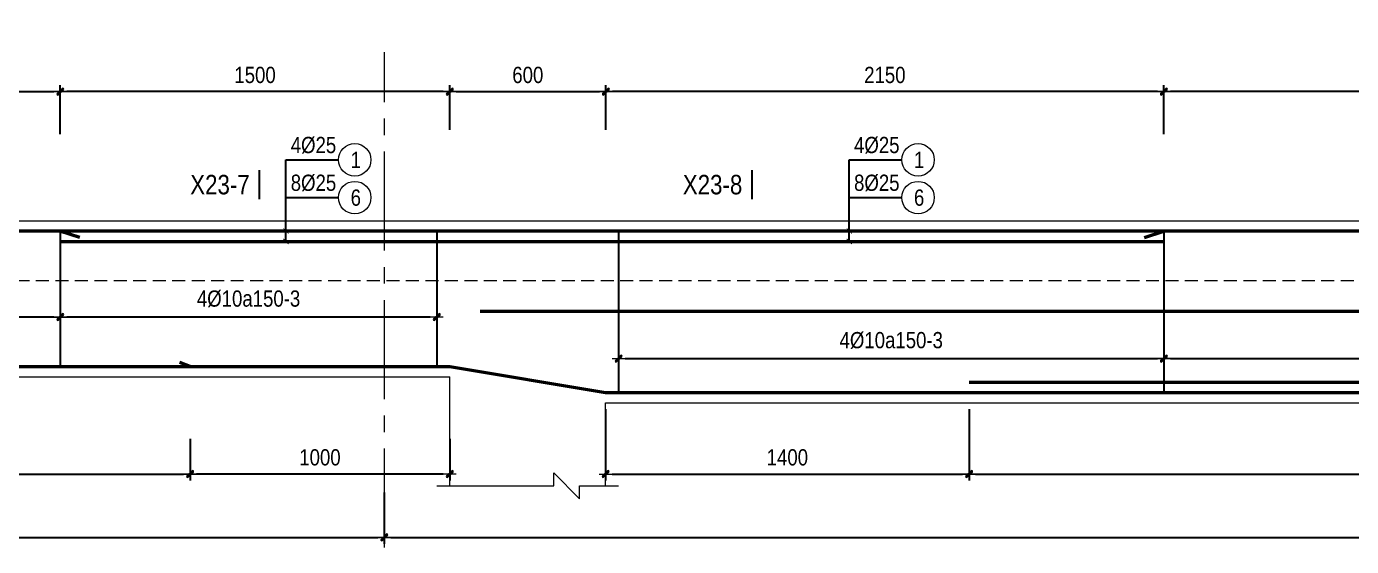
# Model space of a CAD drawing. Header units: millimetres. Extents: x 397144 to 8960116, y 345581 to 674207.
# Drawn here: x 4981456 to 4986558, y 658410 to 660411 of the extents above; entities that cross this region are included whole.
import ezdxf
from ezdxf.enums import TextEntityAlignment as Align
from ezdxf.xclip import XClip

# ---------------------------------------------------------------- set-up
doc = ezdxf.new("R2010")
doc.units = ezdxf.units.MM
doc.header["$XCLIPFRAME"] = 0
doc.header["$PDSIZE"] = -10
doc.linetypes.add('CENTER2', pattern=[28.575, 19.05, -3.175, 3.175, -3.175])
doc.linetypes.add('HIDDEN', pattern=[0.375, 0.25, -0.125])
doc.layers.get('0').update_dxf_attribs({"linetype": 'CONTINUOUS'})
doc.layers.get('Defpoints').update_dxf_attribs({"color": 12, "linetype": 'CONTINUOUS'})
for name, color, linetype, lineweight in [('CDAI', 8, 'CONTINUOUS', 30), ('CTHEP', 2, 'CONTINUOUS', 50), ('DBAO', 3, 'CONTINUOUS', 20), ('DGIONG', 4, 'CONTINUOUS', 13), ('KTH', 150, 'CONTINUOUS', 5), ('Net khuat', 8, 'HIDDEN', 13), ('STICK', 1, 'CONTINUOUS', 9), ('TEXT', 7, 'CONTINUOUS', 15)]:
    doc.layers.add(name, color=color, linetype=linetype, lineweight=lineweight)
doc.styles.add('Star-HelCon', font='VHELVCN_0.TTF')
doc.styles.add('TTP-HelCon', font='VHELVCN_0.TTF')
doc.styles.add('VNI-HELVE-CONDENSE', font='VHELVCN_0.TTF')
doc.dimstyles.new('kc-25', dxfattribs={"dimtxt": 62.5, "dimasz": 20, "dimexe": 20, "dimexo": 50, "dimgap": 25, "dimtad": 3, "dimdec": 0, "dimzin": 0, "dimdsep": 46, "dimtxsty": 'VNI-HELVE-CONDENSE', "dimblk": 'DIM', "dimcen": 2.5, "dimclrd": 256, "dimclre": 154, "dimclrt": 7, "dimaunit": 1, "dimadec": 0, "dimazin": 0, "dimtfac": 1, "dimtdec": 0, "dimtix": 1, "dimtmove": 0, "dimatfit": 3, "dimldrblk": 'DOT', "dimfxl": 1, "dimtolj": 1, "dimtzin": 0, "dimarcsym": 0})
doc.dimstyles.new('TTP-25', dxfattribs={"dimscale": 25, "dimtxt": 2.5, "dimasz": 1, "dimexe": 1, "dimexo": 1, "dimgap": 0.09, "dimtad": 0, "dimdec": 4, "dimrnd": 5, "dimzin": 9, "dimdsep": 46, "dimtxsty": 'TTP-HelCon', "dimblk": 'Stick1', "dimcen": 0.09, "dimdle": 1.5, "dimclrd": 256, "dimclre": 256, "dimclrt": 7, "dimadec": 0, "dimazin": 0, "dimtfac": 1, "dimtdec": 4, "dimtmove": 0, "dimatfit": 3, "dimldrblk": '_ArchTick1', "dimfxl": 1, "dimtvp": 1, "dimtolj": 1, "dimtzin": 0, "dimarcsym": 0})

# ---------------------------------------------------------------- blocks, each defined once
blk = doc.blocks.new('Stick1')
at = {"layer": 'STICK'}
h = blk.add_hatch(color=256, dxfattribs=at)
edge = h.paths.add_edge_path()
edge.add_line((0.3, 0.5), (-0.5, -0.3))
edge.add_arc((-0.4, -0.4), 0.141, 135, 315)
edge.add_line((-0.3, -0.5), (0.5, 0.3))
edge.add_arc((0.4, 0.4), 0.141, 315, 495)
blk.add_line((1, 0), (-1, 0), dxfattribs=at)
blk.add_lwpolyline([(0.3, 0.5), (-0.5, -0.3, 1), (-0.3, -0.5), (0.5, 0.3, 1), (0.3, 0.5, 1)], format="xyb", dxfattribs=at)
blk = doc.blocks.new('*D2044')
at = {"layer": 'Defpoints', "color": 0, "transparency": 16777216}
for p in [(5184508.4, 644032.6), (5184508.4, 643861.2), (5186008.4, 643861.2)]:
    blk.add_point(p, dxfattribs=at)
at = {"layer": 'KTH', "lineweight": -2, "transparency": 16777216}
for p, q in [((5184508.4, 643886.2), (5184508.4, 644057.6)), ((5186008.4, 643886.2), (5186008.4, 644057.6)), ((5185983.4, 644032.6), (5184533.4, 644032.6))]:
    blk.add_line(p, q, dxfattribs=at)
at = {"layer": 'KTH', "lineweight": -2, "transparency": 16777216, "xscale": 25, "yscale": 25, "zscale": 25, "rotation": 180}
blk.add_blockref('Stick1', (5184508.4, 644032.6), dxfattribs=at)
at = {"layer": 'KTH', "lineweight": -2, "transparency": 16777216, "xscale": 25, "yscale": 25, "zscale": 25}
blk.add_blockref('Stick1', (5186008.4, 644032.6), dxfattribs=at)
at = {"layer": 'KTH', "color": 7, "transparency": 16777216, "insert": (5185258.4, 644096.4), "char_height": 62.5, "attachment_point": 5, "style": 'TTP-HelCon'}
blk.add_mtext('\\A1;1500', dxfattribs=at)
blk = doc.blocks.new('_ArchTick1')
at = {"color": 0, "const_width": 3.81}
blk.add_lwpolyline([(-12.7, -12.7), (12.7, 12.7)], dxfattribs=at)
blk = doc.blocks.new('*D2045')
at = {"layer": 'Defpoints', "color": 0, "transparency": 16777216}
for p in [(5184508.4, 643239.2), (5185958.4, 643222.6), (5184508.4, 643165.2)]:
    blk.add_point(p, dxfattribs=at)
at = {"layer": 'KTH', "lineweight": -2, "transparency": 16777216}
for p, q in [((5184508.4, 643214.2), (5184508.4, 643140.2)), ((5185958.4, 643197.6), (5185958.4, 643140.2)), ((5185933.4, 643165.2), (5184533.4, 643165.2))]:
    blk.add_line(p, q, dxfattribs=at)
at = {"layer": 'KTH', "lineweight": -2, "transparency": 16777216, "xscale": 25, "yscale": 25, "zscale": 25, "rotation": 180}
blk.add_blockref('Stick1', (5184508.4, 643165.2), dxfattribs=at)
at = {"layer": 'KTH', "lineweight": -2, "transparency": 16777216, "xscale": 25, "yscale": 25, "zscale": 25}
blk.add_blockref('Stick1', (5185958.4, 643165.2), dxfattribs=at)
at = {"layer": 'KTH', "color": 7, "transparency": 16777216, "insert": (5185233.4, 643235.1), "char_height": 62.5, "attachment_point": 5, "style": 'TTP-HelCon'}
blk.add_mtext('\\A1;4Þ10a150-3', dxfattribs=at)
blk = doc.blocks.new('*D2046')
at = {"layer": 'Defpoints', "color": 0, "transparency": 16777216}
for p in [(5184508.4, 644032.6), (5181357.4, 643843.6), (5184508.4, 643843.6)]:
    blk.add_point(p, dxfattribs=at)
at = {"layer": 'KTH', "lineweight": -2, "transparency": 16777216}
for p, q in [((5181357.4, 643868.6), (5181357.4, 644057.6)), ((5184508.4, 643868.6), (5184508.4, 644057.6)), ((5181382.4, 644032.6), (5184483.4, 644032.6))]:
    blk.add_line(p, q, dxfattribs=at)
at = {"layer": 'KTH', "lineweight": -2, "transparency": 16777216, "xscale": 25, "yscale": 25, "zscale": 25, "rotation": 180}
blk.add_blockref('Stick1', (5181357.4, 644032.6), dxfattribs=at)
at = {"layer": 'KTH', "lineweight": -2, "transparency": 16777216, "xscale": 25, "yscale": 25, "zscale": 25}
blk.add_blockref('Stick1', (5184508.4, 644032.6), dxfattribs=at)
at = {"layer": 'KTH', "color": 7, "transparency": 16777216, "insert": (5182932.9, 644096.4), "char_height": 62.5, "attachment_point": 5, "style": 'TTP-HelCon'}
blk.add_mtext('\\A1;3150', dxfattribs=at)
blk = doc.blocks.new('*D2047')
at = {"layer": 'Defpoints', "color": 0, "transparency": 16777216}
for p in [(5181357.4, 643239.2), (5184508.4, 643239.2), (5181357.4, 643165.2)]:
    blk.add_point(p, dxfattribs=at)
at = {"layer": 'KTH', "lineweight": -2, "transparency": 16777216}
for p, q in [((5181357.4, 643214.2), (5181357.4, 643140.2)), ((5184508.4, 643214.2), (5184508.4, 643140.2)), ((5184483.4, 643165.2), (5181382.4, 643165.2))]:
    blk.add_line(p, q, dxfattribs=at)
at = {"layer": 'KTH', "lineweight": -2, "transparency": 16777216, "xscale": 25, "yscale": 25, "zscale": 25, "rotation": 180}
blk.add_blockref('Stick1', (5181357.4, 643165.2), dxfattribs=at)
at = {"layer": 'KTH', "lineweight": -2, "transparency": 16777216, "xscale": 25, "yscale": 25, "zscale": 25}
blk.add_blockref('Stick1', (5184508.4, 643165.2), dxfattribs=at)
at = {"layer": 'KTH', "color": 7, "transparency": 16777216, "insert": (5182932.9, 643235.1), "char_height": 62.5, "attachment_point": 5, "style": 'TTP-HelCon'}
blk.add_mtext('\\A1;4Þ10a200-3', dxfattribs=at)
blk = doc.blocks.new('*D2054')
at = {"layer": 'Defpoints', "color": 0, "transparency": 16777216}
for p in [(5179356.3, 642515.2), (5185756.3, 642515.2), (5185756.3, 642317.2)]:
    blk.add_point(p, dxfattribs=at)
at = {"layer": 'KTH', "lineweight": -2, "transparency": 16777216}
for p, q in [((5179356.3, 642490.2), (5179356.3, 642292.2)), ((5185756.3, 642490.2), (5185756.3, 642292.2)), ((5179381.3, 642317.2), (5185731.3, 642317.2))]:
    blk.add_line(p, q, dxfattribs=at)
at = {"layer": 'KTH', "lineweight": -2, "transparency": 16777216, "xscale": 25, "yscale": 25, "zscale": 25, "rotation": 180}
blk.add_blockref('Stick1', (5179356.3, 642317.2), dxfattribs=at)
at = {"layer": 'KTH', "lineweight": -2, "transparency": 16777216, "xscale": 25, "yscale": 25, "zscale": 25}
blk.add_blockref('Stick1', (5185756.3, 642317.2), dxfattribs=at)
at = {"layer": 'KTH', "color": 7, "transparency": 16777216, "insert": (5182556.3, 642381), "char_height": 62.5, "attachment_point": 5, "style": 'TTP-HelCon'}
blk.add_mtext('\\A1;6400', dxfattribs=at)
blk = doc.blocks.new('*D2055')
at = {"layer": 'Defpoints', "color": 0, "transparency": 16777216}
for p in [(5185756.3, 642515.2), (5195856.3, 642497.2), (5195856.3, 642317.1)]:
    blk.add_point(p, dxfattribs=at)
at = {"layer": 'KTH', "lineweight": -2, "transparency": 16777216}
for p, q in [((5185756.3, 642490.2), (5185756.3, 642292.1)), ((5195856.3, 642472.2), (5195856.3, 642292.1)), ((5185781.3, 642317.1), (5195831.3, 642317.1))]:
    blk.add_line(p, q, dxfattribs=at)
at = {"layer": 'KTH', "lineweight": -2, "transparency": 16777216, "xscale": 25, "yscale": 25, "zscale": 25, "rotation": 180}
blk.add_blockref('Stick1', (5185756.3, 642317.1), dxfattribs=at)
at = {"layer": 'KTH', "lineweight": -2, "transparency": 16777216, "xscale": 25, "yscale": 25, "zscale": 25}
blk.add_blockref('Stick1', (5195856.3, 642317.1), dxfattribs=at)
at = {"layer": 'KTH', "color": 7, "transparency": 16777216, "insert": (5190806.3, 642380.9), "char_height": 62.5, "attachment_point": 5, "style": 'TTP-HelCon'}
blk.add_mtext('\\A1;10100', dxfattribs=at)
blk = doc.blocks.new('*D2063')
at = {"layer": 'Defpoints', "color": 0, "transparency": 16777216}
for p in [(5188758.4, 643145.2), (5193053.4, 643145.1), (5193053.4, 643005.1)]:
    blk.add_point(p, dxfattribs=at)
at = {"layer": 'KTH', "lineweight": -2, "transparency": 16777216}
for p, q in [((5188758.4, 643120.2), (5188758.4, 642980.1)), ((5193053.4, 643120.1), (5193053.4, 642980.1)), ((5188783.4, 643005.1), (5193028.4, 643005.1))]:
    blk.add_line(p, q, dxfattribs=at)
at = {"layer": 'KTH', "lineweight": -2, "transparency": 16777216, "xscale": 25, "yscale": 25, "zscale": 25, "rotation": 180}
blk.add_blockref('Stick1', (5188758.4, 643005.1), dxfattribs=at)
at = {"layer": 'KTH', "lineweight": -2, "transparency": 16777216, "xscale": 25, "yscale": 25, "zscale": 25}
blk.add_blockref('Stick1', (5193053.4, 643005.1), dxfattribs=at)
at = {"layer": 'KTH', "color": 7, "transparency": 16777216, "insert": (5190905.9, 643075), "char_height": 62.5, "attachment_point": 5, "style": 'TTP-HelCon'}
blk.add_mtext('\\A1;4Þ10a200-3', dxfattribs=at)
blk = doc.blocks.new('*D2064')
at = {"layer": 'Defpoints', "color": 0, "transparency": 16777216}
for p in [(5188758.4, 643145.2), (5186658.4, 643062.6), (5188758.4, 643005.1)]:
    blk.add_point(p, dxfattribs=at)
at = {"layer": 'KTH', "lineweight": -2, "transparency": 16777216}
for p, q in [((5188758.4, 643120.2), (5188758.4, 642980.1)), ((5186658.4, 643037.6), (5186658.4, 642980.1)), ((5186683.4, 643005.1), (5188733.4, 643005.1))]:
    blk.add_line(p, q, dxfattribs=at)
at = {"layer": 'KTH', "lineweight": -2, "transparency": 16777216, "xscale": 25, "yscale": 25, "zscale": 25, "rotation": 180}
blk.add_blockref('Stick1', (5186658.4, 643005.1), dxfattribs=at)
at = {"layer": 'KTH', "lineweight": -2, "transparency": 16777216, "xscale": 25, "yscale": 25, "zscale": 25}
blk.add_blockref('Stick1', (5188758.4, 643005.1), dxfattribs=at)
at = {"layer": 'KTH', "color": 7, "transparency": 16777216, "insert": (5187708.4, 643075.1), "char_height": 62.5, "attachment_point": 5, "style": 'TTP-HelCon'}
blk.add_mtext('\\A1;4Þ10a150-3', dxfattribs=at)
blk = doc.blocks.new('*D2065')
at = {"layer": 'Defpoints', "color": 0, "transparency": 16777216}
for p in [(5188758.4, 644032.5), (5188758.4, 643843.6), (5193057.4, 643843.5)]:
    blk.add_point(p, dxfattribs=at)
at = {"layer": 'KTH', "lineweight": -2, "transparency": 16777216}
for p, q in [((5188758.4, 643868.6), (5188758.4, 644057.5)), ((5193057.4, 643868.5), (5193057.4, 644057.5)), ((5193032.4, 644032.5), (5188783.4, 644032.5))]:
    blk.add_line(p, q, dxfattribs=at)
at = {"layer": 'KTH', "lineweight": -2, "transparency": 16777216, "xscale": 25, "yscale": 25, "zscale": 25, "rotation": 180}
blk.add_blockref('Stick1', (5188758.4, 644032.5), dxfattribs=at)
at = {"layer": 'KTH', "lineweight": -2, "transparency": 16777216, "xscale": 25, "yscale": 25, "zscale": 25}
blk.add_blockref('Stick1', (5193057.4, 644032.5), dxfattribs=at)
at = {"layer": 'KTH', "color": 7, "transparency": 16777216, "insert": (5190907.9, 644096.3), "char_height": 62.5, "attachment_point": 5, "style": 'TTP-HelCon'}
blk.add_mtext('\\A1;4300', dxfattribs=at)
blk = doc.blocks.new('*D2066')
at = {"layer": 'Defpoints', "color": 0, "transparency": 16777216}
for p in [(5186609.4, 644032.6), (5186609.4, 643861.2), (5188758.4, 643861.2)]:
    blk.add_point(p, dxfattribs=at)
at = {"layer": 'KTH', "lineweight": -2, "transparency": 16777216}
for p, q in [((5186609.4, 643886.2), (5186609.4, 644057.6)), ((5188758.4, 643886.2), (5188758.4, 644057.6)), ((5188733.4, 644032.6), (5186634.4, 644032.6))]:
    blk.add_line(p, q, dxfattribs=at)
at = {"layer": 'KTH', "lineweight": -2, "transparency": 16777216, "xscale": 25, "yscale": 25, "zscale": 25, "rotation": 180}
blk.add_blockref('Stick1', (5186609.4, 644032.6), dxfattribs=at)
at = {"layer": 'KTH', "lineweight": -2, "transparency": 16777216, "xscale": 25, "yscale": 25, "zscale": 25}
blk.add_blockref('Stick1', (5188758.4, 644032.6), dxfattribs=at)
at = {"layer": 'KTH', "color": 7, "transparency": 16777216, "insert": (5187683.9, 644096.4), "char_height": 62.5, "attachment_point": 5, "style": 'TTP-HelCon'}
blk.add_mtext('\\A1;2150', dxfattribs=at)
blk = doc.blocks.new('*D2031')
at = {"layer": 'Defpoints', "color": 0, "transparency": 16777216}
for p in [(5186609.4, 644032.6), (5186008.4, 643861.2), (5186609.4, 643861.2)]:
    blk.add_point(p, dxfattribs=at)
at = {"layer": 'KTH', "lineweight": -2, "transparency": 16777216}
for p, q in [((5186008.4, 643886.2), (5186008.4, 644057.6)), ((5186609.4, 643886.2), (5186609.4, 644057.6)), ((5186033.4, 644032.6), (5186584.4, 644032.6))]:
    blk.add_line(p, q, dxfattribs=at)
at = {"layer": 'KTH', "lineweight": -2, "transparency": 16777216, "xscale": 25, "yscale": 25, "zscale": 25, "rotation": 180}
blk.add_blockref('Stick1', (5186008.4, 644032.6), dxfattribs=at)
at = {"layer": 'KTH', "lineweight": -2, "transparency": 16777216, "xscale": 25, "yscale": 25, "zscale": 25}
blk.add_blockref('Stick1', (5186609.4, 644032.6), dxfattribs=at)
at = {"layer": 'KTH', "color": 7, "transparency": 16777216, "insert": (5186308.9, 644096.4), "char_height": 62.5, "attachment_point": 5, "style": 'TTP-HelCon'}
blk.add_mtext('\\A1;600', dxfattribs=at)
blk = doc.blocks.new('*D2032')
at = {"layer": 'Defpoints', "color": 0, "transparency": 16777216}
for p in [(5185008.4, 642721), (5186008.4, 642721), (5185008.4, 642561)]:
    blk.add_point(p, dxfattribs=at)
at = {"layer": 'KTH', "lineweight": -2, "transparency": 16777216}
for p, q in [((5185008.4, 642696), (5185008.4, 642536)), ((5186008.4, 642696), (5186008.4, 642536)), ((5185983.4, 642561), (5185033.4, 642561))]:
    blk.add_line(p, q, dxfattribs=at)
at = {"layer": 'KTH', "lineweight": -2, "transparency": 16777216, "xscale": 25, "yscale": 25, "zscale": 25, "rotation": 180}
blk.add_blockref('Stick1', (5185008.4, 642561), dxfattribs=at)
at = {"layer": 'KTH', "lineweight": -2, "transparency": 16777216, "xscale": 25, "yscale": 25, "zscale": 25}
blk.add_blockref('Stick1', (5186008.4, 642561), dxfattribs=at)
at = {"layer": 'KTH', "color": 7, "transparency": 16777216, "insert": (5185508.4, 642624.9), "char_height": 62.5, "attachment_point": 5, "style": 'TTP-HelCon'}
blk.add_mtext('\\A1;1000', dxfattribs=at)
blk = doc.blocks.new('*D2033')
at = {"layer": 'Defpoints', "color": 0, "transparency": 16777216}
for p in [(5180808.4, 642721), (5185008.4, 642721), (5185008.4, 642561)]:
    blk.add_point(p, dxfattribs=at)
at = {"layer": 'KTH', "lineweight": -2, "transparency": 16777216}
for p, q in [((5180808.4, 642696), (5180808.4, 642536)), ((5185008.4, 642696), (5185008.4, 642536)), ((5180833.4, 642561), (5184983.4, 642561))]:
    blk.add_line(p, q, dxfattribs=at)
at = {"layer": 'KTH', "lineweight": -2, "transparency": 16777216, "xscale": 25, "yscale": 25, "zscale": 25, "rotation": 180}
blk.add_blockref('Stick1', (5180808.4, 642561), dxfattribs=at)
at = {"layer": 'KTH', "lineweight": -2, "transparency": 16777216, "xscale": 25, "yscale": 25, "zscale": 25}
blk.add_blockref('Stick1', (5185008.4, 642561), dxfattribs=at)
at = {"layer": 'KTH', "color": 7, "transparency": 16777216, "insert": (5182908.4, 642624.9), "char_height": 62.5, "attachment_point": 5, "style": 'TTP-HelCon'}
blk.add_mtext('\\A1;4200', dxfattribs=at)
blk = doc.blocks.new('DIM')
h = blk.add_hatch(color=1)
h.paths.add_polyline_path([(0.49, 0.29, 1), (0.29, 0.49), (-0.19, 0), (0.19, 0)])
h.paths.add_polyline_path([(0.19, 0), (-0.19, 0), (-0.49, -0.29, 1), (-0.29, -0.49)])
at = {"color": 9}
for p, q in [((-0.19, 0), (-1.5, 0)), ((0.19, 0), (1.5, 0))]:
    blk.add_line(p, q, dxfattribs=at)
at = {"color": 1}
for p, q in [((-0.49, -0.29), (0.29, 0.49)), ((-0.29, -0.49), (0.49, 0.29)), ((-0.19, 0), (0.19, 0))]:
    blk.add_line(p, q, dxfattribs=at)
blk.add_arc((-0.39, -0.39), 0.138, 135, 315, dxfattribs=at)
blk = doc.blocks.new('*D2014')
at = {"layer": 'Defpoints', "color": 0, "transparency": 16777216}
for p in [(5186608.4, 642835.3), (5188008.4, 642835.2), (5188008.4, 642561)]:
    blk.add_point(p, dxfattribs=at)
at = {"layer": 'KTH', "lineweight": -2, "transparency": 16777216}
for p, q in [((5186608.4, 642810.3), (5186608.4, 642536)), ((5188008.4, 642810.2), (5188008.4, 642536)), ((5186633.4, 642561), (5187983.4, 642561))]:
    blk.add_line(p, q, dxfattribs=at)
at = {"layer": 'KTH', "lineweight": -2, "transparency": 16777216, "xscale": 25, "yscale": 25, "zscale": 25, "rotation": 180}
blk.add_blockref('Stick1', (5186608.4, 642561), dxfattribs=at)
at = {"layer": 'KTH', "lineweight": -2, "transparency": 16777216, "xscale": 25, "yscale": 25, "zscale": 25}
blk.add_blockref('Stick1', (5188008.4, 642561), dxfattribs=at)
at = {"layer": 'KTH', "color": 7, "transparency": 16777216, "insert": (5187308.4, 642624.9), "char_height": 62.5, "attachment_point": 5, "style": 'TTP-HelCon'}
blk.add_mtext('\\A1;1400', dxfattribs=at)
blk = doc.blocks.new('*D2015')
at = {"layer": 'Defpoints', "color": 0, "transparency": 16777216}
for p in [(5188008.4, 642835.2), (5193808.5, 642772.6), (5193808.5, 642561)]:
    blk.add_point(p, dxfattribs=at)
at = {"layer": 'KTH', "lineweight": -2, "transparency": 16777216}
for p, q in [((5188008.4, 642810.2), (5188008.4, 642536)), ((5193808.5, 642747.6), (5193808.5, 642536)), ((5188033.4, 642561), (5193783.5, 642561))]:
    blk.add_line(p, q, dxfattribs=at)
at = {"layer": 'KTH', "lineweight": -2, "transparency": 16777216, "xscale": 25, "yscale": 25, "zscale": 25, "rotation": 180}
blk.add_blockref('Stick1', (5188008.4, 642561), dxfattribs=at)
at = {"layer": 'KTH', "lineweight": -2, "transparency": 16777216, "xscale": 25, "yscale": 25, "zscale": 25}
blk.add_blockref('Stick1', (5193808.5, 642561), dxfattribs=at)
at = {"layer": 'KTH', "color": 7, "transparency": 16777216, "insert": (5190908.5, 642624.9), "char_height": 62.5, "attachment_point": 5, "style": 'TTP-HelCon'}
blk.add_mtext('\\A1;5800', dxfattribs=at)
blk = doc.blocks.new('MC')
at = {"layer": 'CTHEP', "const_width": 10}
blk.add_lwpolyline([(0, 150), (0, 0)], dxfattribs=at)
at = {"layer": 'TEXT', "style": 'TTP-HelCon'}
blk.add_attdef('A', text='', height=100, dxfattribs=at).set_placement((-50, 25.5), align=Align.RIGHT)
blk = doc.blocks.new('AX-27')
at = {"layer": 'CTHEP'}
blk.add_line((5190832.99736, 631537.16738), (5207172.75832, 631537.19678), dxfattribs=at)
blk.add_lwpolyline([(5190645.0723, 631229.20875), (5190645.0723, 631828.16738, -0.414213562), (5190665.0723, 631848.16738), (5222080.0723, 631848.11118, -0.414213562), (5222100.0723, 631828.11118), (5222100.0723, 630122.71044)], format="xyb", dxfattribs=at)
blk.add_lwpolyline([(5190743.69701, 631764.44661), (5190743.69701, 631226.16738), (5207789.00913, 631226.1654), (5207789.00913, 631226.1654)], dxfattribs=at)
at = {"layer": 'DBAO'}
blk.add_line((5222150.0723, 631886.88758), (5190600.0723, 631887.17371), dxfattribs=at)
blk = doc.blocks.new('AX-23')
at = {"layer": 'CDAI', "ltscale": 52.5}
for p, q in [((5184508.44042, 643500.17424), (5184508.44042, 642970.17424)), ((5184508.44042, 643500.17424), (5184508.44042, 642970.17424)), ((5185958.44042, 643500.17424), (5185958.44042, 642970.17424)), ((5185958.44042, 643500.17424), (5185958.44042, 642970.17424)), ((5186658.43827, 643500.16658), (5186658.43827, 642874.21597)), ((5186658.43827, 643500.16658), (5186658.43827, 642874.21597)), ((5188758.43827, 643500.16658), (5188758.43827, 642874.21103))]:
    blk.add_line(p, q, dxfattribs=at)
at = {"layer": 'CTHEP'}
for p, q in [((5184583.44042, 643471.17424), (5184508.44042, 643496.17424)), ((5188683.43827, 643471.16658), (5188758.43827, 643496.16658)), ((5184508.44042, 643456.27539), (5188758.43827, 643456.27539)), ((5186125.0662, 643187.27665), (5195707.12782, 643187.22852)), ((5185008.44042, 642974.23521), (5184968.94143, 642989.92708)), ((5188008.43827, 642914.24276), (5193808.46541, 642914.1794))]:
    blk.add_line(p, q, dxfattribs=at)
for points in [[(5210678.44019, 643496.13721), (5163537.28851, 643496.29177)], [(5163595.52747, 643250.68189), (5163595.52747, 642974.29181), (5170027.41841, 642974.27066), (5170607.28015, 642874.26875), (5179208.43687, 642874.24047), (5179782.48238, 642974.23858), (5186008.5266, 642974.2181), (5186608.43827, 642874.21613), (5195208.43895, 642874.18785), (5195804.61955, 642974.18589), (5202007.80519, 642974.16549), (5202608.43826, 642874.16351), (5210608.44019, 642874.13721), (5210608.44019, 643335.29438)]]:
    blk.add_lwpolyline(points, dxfattribs=at)
at = {"layer": 'DBAO'}
for points in [[(5179356.34312, 643535.21538), (5186008.44042, 643535.17424)], [(5186008.44042, 643535.17424), (5195208.43895, 643535.08487)], [(5179808.43827, 642935.21258), (5186008.44042, 642935.17424)], [(5186008.44042, 642515.17424), (5186008.44042, 642935.17424)], [(5186608.43827, 642515.16658), (5186608.43827, 642835.16658), (5195208.43895, 642835.08487), (5195208.43895, 642515.08487)]]:
    blk.add_lwpolyline(points, dxfattribs=at)
at = {"layer": 'DGIONG'}
blk.add_lwpolyline([(5185958.44042, 642515.17424), (5186408.43827, 642515.16658), (5186408.43827, 642565.16658), (5186508.43827, 642465.16658), (5186508.43827, 642515.16658), (5186658.43827, 642515.16658)], dxfattribs=at)
for centre in [(5185642.33033, 643770.09294), (5187811.69505, 643770.09294), (5185642.33033, 643624.79394), (5187811.69505, 643624.79394)]:
    blk.add_circle(centre, 62.5, dxfattribs=at)
at = {"layer": 'Net khuat', "linetype": 'CENTER2', "ltscale": 20}
blk.add_line((5185756.34312, 642277.79477), (5185756.34312, 644283.13741), dxfattribs=at)
at = {"layer": 'Net khuat', "ltscale": 200}
blk.add_lwpolyline([(5163507.28851, 642935.29177), (5163507.28851, 642935.29177), (5163807.28851, 642935.29177), (5163807.28851, 643305.29177), (5210408.4402, 643305.13721), (5210408.4402, 642935.13721), (5210408.4402, 642935.13721), (5210708.4402, 642935.13721)], dxfattribs=at)
at = {"xscale": 0.75, "yscale": 0.75, "zscale": 0.75}
for p, values in [((5185275.41804, 643618.1684), {'A': 'X23-7'}), ((5187172.42627, 643618.1684), {'A': 'X23-8'})]:
    blk.add_blockref('MC', p, dxfattribs=at).add_auto_attribs(values)
at = {"layer": 'TEXT', "style": 'TTP-HelCon'}
for s, p in [('4Þ25', (5185395.82027, 643795.94588)), ('4Þ25', (5187565.185, 643795.94588)), ('8Þ25', (5185395.82027, 643650.64688)), ('8Þ25', (5187565.185, 643650.64688))]:
    blk.add_text(s, height=62.5, dxfattribs=at).set_placement(p)
at = {"layer": 'TEXT', "style": 'Star-HelCon'}
for s, p in [('1', (5185646.49699, 643770.09294)), ('1', (5187815.86172, 643770.09294)), ('6', (5185646.49699, 643624.79394)), ('6', (5187815.86172, 643624.79394))]:
    blk.add_text(s, height=62.5, dxfattribs=at).set_placement(p, align=Align.MIDDLE)
at = {"layer": 'KTH'}
for base, p1, p2, picture, middle in [((5184508.440423, 644032.568584), (5181357.438268, 643843.606925), (5184508.440423, 643843.568584), '*D2046', (5182932.939346, 644096.401918)), ((5185008.44042, 642561.02671), (5186008.44042, 642720.97789), (5185008.44042, 642720.97789), '*D2032', (5185508.44042, 642624.86005)), ((5185756.34312, 642317.18871), (5179356.34312, 642515.2145), (5185756.34312, 642515.16658), '*D2054', (5182556.34312, 642381.02204)), ((5195856.34312, 642317.10317), (5185756.34312, 642515.16658), (5195856.34312, 642497.23286), '*D2055', (5190806.34312, 642380.9365))]:
    dim = blk.add_linear_dim(base=base, p1=p1, p2=p2, angle=180, dimstyle='TTP-25', override={"dimtmove": 1}, dxfattribs=at)
    dim.commit()
    dim.dimension.update_dxf_attribs({"geometry": picture, "text_midpoint": middle})
for base, p1, p2, picture, middle in [((5184508.44042, 644032.56858), (5186008.44042, 643861.17542), (5184508.44042, 643861.17542), '*D2044', (5185258.44042, 644096.40192)), ((5186609.37145, 644032.56858), (5186008.44042, 643861.17542), (5186609.37145, 643861.17542), '*D2031', (5186308.90594, 644096.40192)), ((5186609.37145, 644032.56092), (5188758.43827, 643861.17542), (5186609.37145, 643861.17542), '*D2066', (5187683.90486, 644096.39425)), ((5188758.43827, 644032.47921), (5193057.43895, 643843.47921), (5188758.43827, 643843.56092), '*D2065', (5190907.93861, 644096.31254)), ((5188008.43827, 642561.02671), (5186608.43827, 642835.25891), (5188008.43827, 642835.24456), '*D2014', (5187308.43827, 642624.86005)), ((5193808.46541, 642561.02671), (5188008.43827, 642835.24456), (5193808.46541, 642772.57768), '*D2015', (5190908.45184, 642624.86005)), ((5185008.440423, 642561.026715), (5180808.438268, 642720.977893), (5185008.440423, 642720.977893), '*D2033', (5182908.439346, 642624.860048))]:
    dim = blk.add_linear_dim(base=base, p1=p1, p2=p2, dimstyle='TTP-25', override={"dimtmove": 1}, dxfattribs=at)
    dim.commit()
    dim.dimension.update_dxf_attribs({"geometry": picture, "text_midpoint": middle})
for base, p1, p2, text, picture, middle in [((5181357.43827, 643165.16106), (5184508.44042, 643239.16107), (5181357.43827, 643239.19941), '4Þ10a200-3', '*D2047', (5182932.93935, 643235.07773)), ((5184508.44042, 643165.16106), (5185958.44042, 643222.63441), (5184508.44042, 643239.16107), '4Þ10a150-3', '*D2045', (5185233.44042, 643235.07773))]:
    dim = blk.add_linear_dim(base=base, p1=p1, p2=p2, angle=180, text=text, dimstyle='TTP-25', override={"dimtmove": 1}, dxfattribs=at)
    dim.commit()
    dim.dimension.update_dxf_attribs({"geometry": picture, "text_midpoint": middle})
for base, p1, p2, text, picture, middle in [((5188758.43827, 643005.14607), (5186658.43827, 643062.61942), (5188758.43827, 643145.15925), '4Þ10a150-3', '*D2064', (5187708.43827, 643075.06274)), ((5193053.43895, 643005.06436), (5188758.43827, 643145.15925), (5193053.43895, 643145.07754), '4Þ10a200-3', '*D2063', (5190905.93861, 643074.98103))]:
    dim = blk.add_linear_dim(base=base, p1=p1, p2=p2, text=text, dimstyle='TTP-25', override={"dimtmove": 1}, dxfattribs=at)
    dim.commit()
    dim.dimension.update_dxf_attribs({"geometry": picture, "text_midpoint": middle})
at = {"layer": 'DGIONG'}
for points in [[(5185377.30851, 643496.28483), (5185377.30824, 643770.09294), (5185579.83033, 643770.09294)], [(5187546.67323, 643496.28483), (5187546.67297, 643770.09294), (5187749.19505, 643770.09294)], [(5185377.30815, 643456.28483), (5185377.30789, 643624.79394), (5185579.82997, 643624.79394)], [(5187546.67288, 643456.28483), (5187546.67261, 643624.79394), (5187749.1947, 643624.79394)]]:
    blk.add_leader(points, dimstyle='kc-25', override={"dimtad": 0, "dimldrblk": 'ArchTick', "dimfxl": 100, "dimarcsym": 1}, dxfattribs=at)

msp = doc.modelspace()

# ---------------------------------------------------------------- block references
at = {"layer": 'CDAI'}
ref = msp.add_blockref('AX-27', (-208658.81597, 28291.35448), dxfattribs=at)
XClip(ref).set_block_clipping_path([(5206490.1826790404, 629128.1945804181), (5222619.9768636106, 632536.7371158923)])
ref = msp.add_blockref('AX-23', (-202922.67872, 16127.44531), dxfattribs=at)
XClip(ref).set_block_clipping_path([(5179014.559062589, 641943.8354041688), (5195989.113988705, 644184.8379719499)])

doc.saveas('drawing.dxf')
